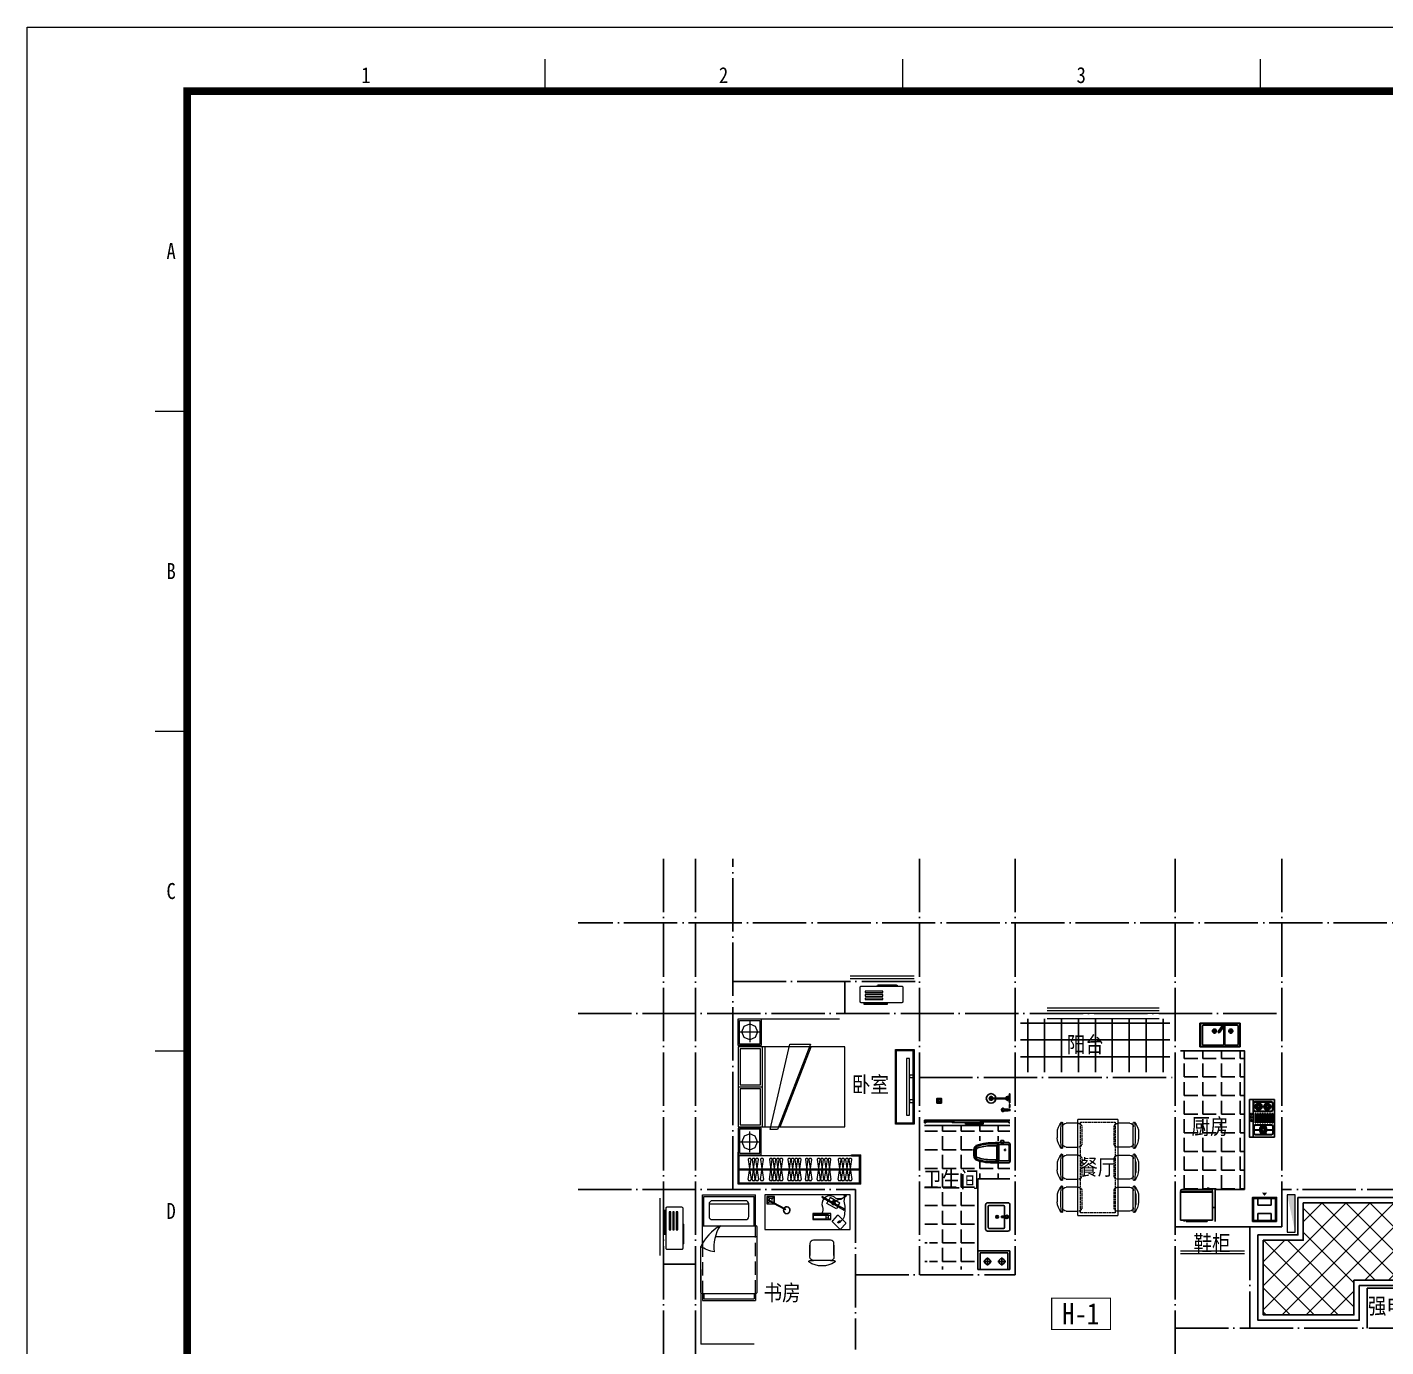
# Model space of a CAD drawing. Extents: x 534658 to 605938, y 354193 to 404593.
# Drawn here: x 534658 to 560142, y 379845 to 404593 of the extents above; entities that cross this region are included whole.
import ezdxf
from ezdxf.enums import TextEntityAlignment as Align

# ---------------------------------------------------------------- set-up
doc = ezdxf.new("R2010")
doc.units = 0
doc.header["$LTSCALE"] = 1000
doc.header["$MEASUREMENT"] = 0
doc.linetypes.add('DASH', pattern=[0.35, 0.25, -0.1])
doc.linetypes.add('DOTE', pattern=[2.42, 2, -0.2, 0.02, -0.2])
for name, color, linetype in [('0_厨卫', 154, 'Continuous'), ('0_铺地填充', 251, 'Continuous'), ('DOTE', 1, 'Continuous'), ('PUB_TEXT', 7, 'Continuous'), ('PUB_TITLE', 4, 'Continuous')]:
    doc.layers.add(name, color=color, linetype=linetype)
for name, color, linetype, lineweight in [('0_家具', 31, 'Continuous', 9), ('0_栏杆', 163, 'Continuous', 5), ('0_看线', 180, 'Continuous', 9), ('0_空调', 31, 'Continuous', 9), ('图框', 7, 'Continuous', 5)]:
    doc.layers.add(name, color=color, linetype=linetype, lineweight=lineweight)
doc.styles.add('TKZ1', font='SIMHEI.TTF', dxfattribs={"width": 0.7})
doc.styles.add('黑体', font='SIMHEI.TTF', dxfattribs={"width": 0.8})

# ---------------------------------------------------------------- blocks, each defined once
blk = doc.blocks.new('A$C4EB5717C')
at = {"layer": '0_空调', "color": 8}
for p, q in [((520, 110), (520, 120)), ((883, 100), (530, 100)), ((893, 120), (893, 110))]:
    blk.add_line(p, q, dxfattribs=at)
at = {"layer": '0_空调'}
blk.add_lwpolyline([(220, 120), (980, 120, 0.414214), (1000, 140), (1000, 410, 0.414214), (980, 430), (220, 430, 0.414214), (200, 410), (200, 140, 0.414214)], format="xyb", close=True, dxfattribs=at)
at = {"layer": '0_空调', "color": 8}
for points in [[(269, 459), (709, 459), (709, 444), (269, 444)], [(290, 372), (626, 372), (626, 343), (290, 343)], [(290, 306), (626, 306), (626, 277), (290, 277)], [(290, 240), (626, 240), (626, 211), (290, 211)]]:
    blk.add_lwpolyline(points, close=True, dxfattribs=at)
for centre, start, end in [((530, 110), 180, 270), ((883, 110), 270, 0)]:
    blk.add_arc(centre, 10, start, end, dxfattribs=at)
blk = doc.blocks.new('sdgdfgdfhbf')
at = {"layer": '0_家具'}
blk.add_lwpolyline([(0, 0), (700, 0), (700, -150), (0, -150), (0, 0)], dxfattribs=at)
blk.add_solid([(0, 0), (0, -150), (0, 0), (700, -150)], dxfattribs=at)
blk = doc.blocks.new('monitor')
at = {"layer": '0_家具'}
for p, q in [((1213982, -498635), (1213982, -498650)), ((1214012, -498635), (1214012, -498650))]:
    blk.add_line(p, q, dxfattribs=at)
for points in [[(1213797, -498665), (1214197, -498665), (1214197, -498650), (1213797, -498650)], [(1213982, -498635), (1214012, -498635), (1214012, -498620), (1213982, -498620)], [(1213987, -498635), (1214007, -498635), (1214007, -498650), (1213987, -498650)]]:
    blk.add_lwpolyline(points, close=True, dxfattribs=at)
for points in [[(1214082, -498650), (1214082, -498605), (1213912, -498605), (1213912, -498650)], [(1214082, -498665), (1214082, -498710), (1213912, -498710), (1213912, -498665)]]:
    blk.add_lwpolyline(points, dxfattribs=at)
for start, end in [(120, 180), (210, 330), (0, 60)]:
    blk.add_arc((1213997, -498650), 30, start, end, dxfattribs=at)
blk = doc.blocks.new('keyborad')
at = {"layer": '0_家具'}
for points in [[(1214046, -499984), (1214325, -499984), (1214325, -499891), (1214046, -499891)], [(1214055, -499905), (1214247, -499905), (1214247, -499912), (1214055, -499912)], [(1214055, -499920), (1214247, -499920), (1214247, -499977), (1214055, -499977)], [(1214252, -499905), (1214283, -499905), (1214283, -499912), (1214252, -499912)], [(1214252, -499920), (1214283, -499920), (1214283, -499962), (1214252, -499962)], [(1214287, -499920), (1214318, -499920), (1214318, -499977), (1214287, -499977)]]:
    blk.add_lwpolyline(points, close=True, dxfattribs=at)
blk = doc.blocks.new('com')
at = {"layer": '0_家具'}
for p, q in [((1214280, -499611), (1214282, -499613)), ((1214281, -499613), (1214289, -499632))]:
    blk.add_line(p, q, dxfattribs=at)
for points in [[(1213891, -499544, -0.353754), (1213926, -499692, 0.387634), (1213919, -499858, 0.387634)], [(1213891, -499544, -0.222136), (1213950, -499639, 0.247528), (1214002, -499714, 1.194978)], [(1213891, -499544, 0.157264), (1213998, -499559, -0.115899), (1214201, -499561, -0.228917), (1214276, -499604, 0.669925)], [(1214288, -499653, -0.102482), (1214276, -499632, -0.140335), (1214276, -499620, -0.497592), (1214290, -499614, 0.497592)], [(1214305, -499645, 0.102482), (1214298, -499623, 0.140335), (1214290, -499614, 0.497592), (1214276, -499620, -0.497592)], [(1214305, -499645, -0.825627), (1214288, -499653, -4.21376)], [(1213930, -499869, 0.285337), (1214057, -499894, -0.150591), (1214161, -499902)]]:
    blk.add_lwpolyline(points, format="xyb", dxfattribs=at)
blk.add_lwpolyline([(1214292, -499741), (1214398, -499630, 0.414214), (1214398, -499611), (1214320, -499536, 0.414214), (1214301, -499537), (1214195, -499647, 0.414214), (1214195, -499666), (1214273, -499741, 0.414214)], format="xyb", close=True, dxfattribs=at)
blk.add_lwpolyline([(1214276, -499605), (1214279, -499611), (1214281, -499610), (1214277, -499604)], close=True, dxfattribs=at)
blk.add_circle((1213891, -499544), 15, dxfattribs=at)
blk.add_arc((1214283, -499617), 17, 248.1471, 338.0484, dxfattribs=at)
for name, p, rotation in [('monitor', (175155, -1301750), 59.99999999993759), ('keyborad', (714270, -1714087), 90)]:
    blk.add_blockref(name, p, dxfattribs=dict(at, rotation=rotation))
blk = doc.blocks.new('A$C60CB282E')
for p, q in [((0, 404), (0, 89)), ((385, 404), (385, 89))]:
    blk.add_line(p, q)
for points in [[(288, 472), (67, 472, 0.414214), (0, 404)], [(96, 472), (317, 472, -0.414214), (385, 404), (385, 477, -0.53639), (409, 492, -0.310378), (409, 1, -0.53639), (385, 17), (385, 89, -0.414214), (317, 22), (96, 22)], [(0, 89, 0.414214), (67, 22), (288, 22)]]:
    blk.add_lwpolyline(points, format="xyb")
blk = doc.blocks.new('light')
at = {"layer": '0_家具'}
for p, q in [((1214034, -500388), (1213986, -500374)), ((1214015, -500427), (1214023, -500422)), ((1214019, -500436), (1214028, -500431)), ((1214030, -500424), (1214025, -500424)), ((1214030, -500423), (1214030, -500425)), ((1214062, -500441), (1214047, -500489)), ((1214087, -500360), (1214101, -500313)), ((1214115, -500413), (1214162, -500428))]:
    blk.add_line(p, q, dxfattribs=at)
for points in [[(1214133, -500363), (1214103, -500306), (1213980, -500372), (1214045, -500495), (1214169, -500430), (1214103, -500306)], [(1214129, -500365), (1214101, -500313), (1213986, -500374), (1214047, -500489), (1214162, -500428), (1214101, -500313)], [(1214098, -500382), (1214087, -500360), (1214034, -500388), (1214045, -500410)], [(1214051, -500420), (1214062, -500441), (1214115, -500413), (1214104, -500392)]]:
    blk.add_lwpolyline(points, dxfattribs=at)
for points in [[(1214025, -500432), (1214030, -500432), (1214030, -500417), (1214025, -500417)], [(1214030, -500423), (1214390, -500423), (1214390, -500418), (1214030, -500418)], [(1214030, -500425), (1214390, -500425), (1214390, -500430), (1214030, -500430)], [(1214388, -500432), (1214393, -500432), (1214393, -500417), (1214388, -500417)], [(1214398, -500432), (1214393, -500432), (1214393, -500417), (1214398, -500417)]]:
    blk.add_lwpolyline(points, close=True, dxfattribs=at)
blk.add_circle((1214030, -500424), 7.5, dxfattribs=at)
for centre, radius, start, end in [((1214400, -500413), 60, 179.2308, 180.7692), ((1214428, -500424), 65, 185.1242, 174.8758), ((1214428, -500424), 65, 179.2899, 180.7101), ((1214428, -500424), 60, 185.5525, 174.4475)]:
    blk.add_arc(centre, radius, start, end, dxfattribs=at)
blk = doc.blocks.new('dgfhhf')
for p, q in [((1479432, 326500), (1479432, 327412)), ((1479432, 327412), (1480432, 327412)), ((1479462, 327382), (1480402, 327382)), ((1479462, 326833), (1479462, 327382)), ((1479558, 327242), (1480305, 327242)), ((1480402, 326833), (1480402, 327382)), ((1480432, 326833), (1480432, 327412)), ((1479432, 326833), (1480442, 326833)), ((1480462, 325582), (1480462, 326813)), ((1479684, 326633), (1480462, 326633)), ((1479402, 325582), (1479402, 326445)), ((1479432, 325562), (1480432, 325562)), ((1479432, 325562), (1479432, 325432)), ((1479432, 325432), (1480432, 325432)), ((1479462, 325562), (1479462, 325462)), ((1479462, 325462), (1480402, 325462)), ((1480402, 325562), (1480402, 325462)), ((1480432, 325562), (1480432, 325432))]:
    blk.add_line(p, q)
at = {"linetype": 'DASH'}
for p, q in [((1480432, 325562), (1480432, 326833)), ((1479432, 326500), (1479432, 325562))]:
    blk.add_line(p, q, dxfattribs=at)
blk.add_lwpolyline([(1479558, 327242), (1479558, 327007, 0.414214), (1479618, 326947), (1480245, 326947, 0.414214), (1480305, 327007), (1480305, 327242, 0.414214), (1480245, 327302), (1479618, 327302, 0.414214)], format="xyb", close=True)
blk.add_lwpolyline([(1479764, 326833, 0.180302), (1479656, 326341, -0.088637), (1479402, 326445, 28871.271551)], format="xyb")
for centre, radius, start, end in [((1480245, 326021), 944, 120.6075, 153.2773), ((1480442, 326813), 20, 0, 90), ((1479430, 325593), 30.7, 200.3566, 272.3152), ((1480433, 325593), 30.7, 267.6884, 339.6917)]:
    blk.add_arc(centre, radius, start, end)
blk = doc.blocks.new('$titleblk$00000206')
at = {"layer": '图框'}
for p, q in [((-594, 0), (-594, 420)), ((-594, 420), (0, 420)), ((-513.1, 415), (-513.1, 410)), ((-457.2, 415), (-457.2, 410)), ((-401.3, 415), (-401.3, 410)), ((-574, 360), (-569, 360)), ((-574, 310), (-569, 310)), ((-574, 260), (-569, 260))]:
    blk.add_line(p, q, dxfattribs=at)
at = {"layer": '图框', "const_width": 1.2}
blk.add_lwpolyline([(-10, 410), (-569, 410), (-569, 10), (-10, 10)], close=True, dxfattribs=at)
at = {"layer": '图框', "style": 'TKZ1', "width": 0.85}
for s, p in [('1', (-541.05, 412.5)), ('2', (-485.15, 412.5)), ('3', (-429.25, 412.5)), ('A', (-571.5, 385)), ('B', (-571.5, 335)), ('C', (-571.5, 285)), ('D', (-571.5, 235))]:
    blk.add_text(s, height=2.5, dxfattribs=at).set_placement(p, align=Align.MIDDLE)
blk = doc.blocks.new('2362663456')
at = {"layer": '0_家具'}
for p, q in [((-548932, -221946), (-549305, -221946)), ((-549222, -221839), (-549265, -221946)), ((-549265, -221946), (-549222, -222053)), ((-549119, -221794), (-549222, -221839)), ((-549119, -221753), (-549119, -222138)), ((-549015, -221839), (-549119, -221794)), ((-548972, -221946), (-549015, -221839)), ((-549015, -222053), (-548972, -221946)), ((-549868, -222176), (-550261, -222176)), ((-550261, -222176), (-549639, -223778)), ((-549499, -223778), (-549868, -222176)), ((-549222, -222053), (-549119, -222097)), ((-549119, -222097), (-549015, -222053)), ((-550900, -222227), (-548900, -222227)), ((-550900, -223727), (-550900, -222227)), ((-549690, -223727), (-550274, -222227)), ((-549410, -223727), (-549410, -222227)), ((-549360, -223727), (-549360, -222227)), ((-549321, -222265), (-548938, -222265)), ((-549321, -222939), (-549321, -222265)), ((-548938, -222265), (-548938, -222939)), ((-548900, -222227), (-548900, -223727)), ((-548900, -222977), (-549360, -222977)), ((-548938, -222939), (-549321, -222939)), ((-549321, -223015), (-548938, -223015)), ((-549321, -223689), (-549321, -223015)), ((-548938, -223015), (-548938, -223689)), ((-548900, -223727), (-550900, -223727)), ((-548938, -223689), (-549321, -223689)), ((-549639, -223778), (-549499, -223778)), ((-549265, -224009), (-549222, -223902)), ((-549222, -223902), (-549119, -223858)), ((-549119, -224202), (-549119, -223816)), ((-549119, -223858), (-549015, -223902)), ((-549015, -223902), (-548972, -224009)), ((-548932, -224009), (-549305, -224009)), ((-549222, -224116), (-549265, -224009)), ((-549119, -224160), (-549222, -224116)), ((-549015, -224116), (-549119, -224160)), ((-548972, -224009), (-549015, -224116))]:
    blk.add_line(p, q, dxfattribs=at)
for points in [[(-549306, -222204), (-548900, -222204), (-548900, -221704), (-549332, -221704), (-549332, -222204)], [(-549306, -223751), (-548900, -223751), (-548900, -224251), (-549332, -224251), (-549332, -223751)]]:
    blk.add_lwpolyline(points, close=True, dxfattribs=at)
at = {"layer": '0_家具', "color": 8}
for points in [[(-549306, -222181), (-548924, -222181), (-548924, -221734), (-549306, -221734)], [(-549306, -223774), (-548924, -223774), (-548924, -224221), (-549306, -224221)]]:
    blk.add_lwpolyline(points, close=True, dxfattribs=at)
blk = doc.blocks.new('ytjhgkj')
at = {"layer": '0_家具', "ltscale": 0.5}
blk.add_lwpolyline([(34949, 26116), (34599, 26116), (34599, 27516), (34949, 27516)], close=True, dxfattribs=at)
at = {"layer": '0_家具', "color": 251, "ltscale": 40}
for points in [[(34929, 26136), (34619, 26136), (34619, 27496), (34929, 27496)], [(34739, 27349), (34681, 27349), (34681, 26283), (34739, 26283)], [(34681, 27110), (34599, 27110), (34599, 27062), (34681, 27062)], [(34681, 26644), (34599, 26644), (34599, 26596), (34681, 26596)]]:
    blk.add_lwpolyline(points, close=True, dxfattribs=at)
blk = doc.blocks.new('A$C47FF6457')
at = {"layer": '0_家具'}
for p, q in [((388, 1800), (1138, 1800)), ((388, 1800), (388, 0)), ((1138, 0), (1138, 1800)), ((0, 1556), (0, 1457)), ((100, 1277), (100, 1737)), ((167, 1732), (392, 1732)), ((1138, 1732), (1357, 1732)), ((1425, 1737), (1425, 1277)), ((1525, 1556), (1525, 1457)), ((167, 1282), (388, 1282)), ((1357, 1282), (1138, 1282)), ((100, 677), (100, 1137)), ((388, 1132), (167, 1132)), ((1138, 1132), (1357, 1132)), ((1425, 1137), (1425, 677)), ((0, 956), (0, 857)), ((50, 956), (50, 858)), ((1525, 956), (1525, 857)), ((100, 77), (100, 537)), ((167, 682), (388, 682)), ((388, 532), (167, 532)), ((1357, 682), (1138, 682)), ((1138, 532), (1357, 532)), ((1425, 537), (1425, 77)), ((0, 357), (0, 257)), ((50, 357), (50, 258)), ((1525, 357), (1525, 257)), ((167, 82), (388, 82)), ((1357, 82), (1138, 82)), ((1138, 0), (388, 0))]:
    blk.add_line(p, q, dxfattribs=at)
at = {"layer": '0_家具', "color": 8, "linetype": 'DASH', "ltscale": 0.1}
for p, q in [((1088, 1750), (438, 1750)), ((438, 1750), (438, 50)), ((460, 1349), (460, 1664)), ((1065, 1664), (1065, 1349)), ((1088, 50), (1088, 1750)), ((460, 749), (460, 1064)), ((1065, 1064), (1065, 749)), ((460, 150), (460, 465)), ((1065, 465), (1065, 150)), ((438, 50), (1088, 50))]:
    blk.add_line(p, q, dxfattribs=at)
at = {"layer": '0_家具'}
for centre, radius, start, end in [((290, 1556), 290, 137.5083, 180), ((2778, 1507), 2713, 174.8023, 185.1977), ((84, 1745), 10.4, 69.0951, 137.5083), ((81, 1737), 19.1, 358.2349, 69.0951), ((167, 1664), 67.5, 90, 180), ((1357, 1664), 67.5, 0, 90), ((1444, 1737), 19.1, 110.9049, 181.7651), ((1441, 1745), 10.4, 42.4917, 110.9049), ((1234, 1556), 290, 0, 42.4917), ((-1253, 1507), 2713, 354.8023, 5.1977), ((315, 1467), 316, 181.7651, 220.7265), ((80, 1277), 20, 292.67, 0), ((167, 1349), 67.5, 180, 270), ((1357, 1349), 67.5, 270, 0), ((1445, 1277), 20, 180, 247.33), ((1209, 1467), 316, 319.2735, 358.2349), ((290, 956), 290, 137.5083, 180), ((290, 956), 240, 161.7443, 180), ((2778, 907), 2713, 174.8023, 185.1977), ((84, 1267), 10, 220.7265, 292.67), ((84, 1146), 10.4, 69.0951, 137.5083), ((81, 1137), 19.1, 358.2349, 69.0951), ((167, 1064), 67.5, 90, 180), ((1357, 1064), 67.5, 0, 90), ((1444, 1137), 19.1, 110.9049, 181.7651), ((1441, 1267), 10, 247.33, 319.2735), ((1441, 1146), 10.4, 42.4917, 110.9049), ((1234, 956), 290, 0, 42.4917), ((-1253, 907), 2713, 354.8023, 5.1977), ((315, 867), 316, 181.7651, 220.7265), ((315, 867), 266, 181.9241, 195.5506), ((1209, 867), 316, 319.2735, 358.2349), ((290, 357), 290, 137.5083, 180), ((2778, 307), 2713, 174.8023, 185.1977), ((84, 668), 10, 220.7265, 292.67), ((84, 546), 10.4, 69.0951, 137.5083), ((80, 677), 20, 292.67, 0), ((81, 538), 19.1, 358.2349, 69.0951), ((167, 749), 67.5, 180, 270), ((167, 465), 67.5, 90, 180), ((1357, 749), 67.5, 270, 0), ((1357, 465), 67.5, 0, 90), ((1445, 677), 20, 180, 247.33), ((1444, 538), 19.1, 110.9049, 181.7651), ((1441, 668), 10, 247.33, 319.2735), ((1441, 546), 10.4, 42.4917, 110.9049), ((1234, 357), 290, 0, 42.4917), ((-1253, 307), 2713, 354.8023, 5.1977), ((315, 267), 316, 181.7651, 220.7265), ((290, 357), 240, 161.7443, 180), ((315, 267), 266, 181.9241, 195.5506), ((1209, 267), 316, 319.2735, 358.2349), ((84, 68), 10, 220.7265, 292.67), ((80, 77), 20, 292.67, 0), ((167, 150), 67.5, 180, 270), ((1357, 150), 67.5, 270, 0), ((1445, 77), 20, 180, 247.33), ((1441, 68), 10, 247.33, 319.2735)]:
    blk.add_arc(centre, radius, start, end, dxfattribs=at)
at = {"layer": '0_家具', "color": 8, "linetype": 'DASH', "ltscale": 0.1}
for centre, start, end in [((392, 1664), 0, 90), ((1132, 1664), 90, 180), ((392, 1349), 270, 0), ((1132, 1349), 180, 270), ((392, 1064), 0, 90), ((1132, 1064), 90, 180), ((392, 749), 270, 0), ((392, 465), 0, 90), ((1132, 749), 180, 270), ((1132, 465), 90, 180), ((392, 150), 270, 0), ((1132, 150), 180, 270)]:
    blk.add_arc(centre, 67.5, start, end, dxfattribs=at)
blk = doc.blocks.new('A$C757154BD')
at = {"layer": '0_厨卫'}
for p, q in [((418, 271), (428, 271)), ((421, 265), (428, 265)), ((89, 255), (413, 255)), ((413, 245), (89, 245)), ((405, 49), (330, 49)), ((405, 19), (330, 19)), ((383, 19), (383, 49)), ((418, 235), (428, 235)), ((418, 228), (428, 228))]:
    blk.add_line(p, q, dxfattribs=at)
for points in [[(418, 265), (418, 278), (373, 278), (373, 255)], [(397, 278), (397, 288), (393, 288), (393, 278)], [(421, 260), (421, 265), (393, 265), (393, 255)], [(443, 165), (443, 335), (433, 335), (428, 305), (428, 260)], [(373, 245), (373, 222), (418, 222), (418, 235)], [(393, 245), (393, 235), (421, 235), (421, 240)], [(393, 222), (393, 212), (397, 212), (397, 222)], [(414, 45), (443, 45), (443, 22), (414, 22)], [(428, 240), (428, 194), (433, 165), (443, 165)]]:
    blk.add_lwpolyline(points, dxfattribs=at)
for points in [[(433, 260), (413, 260), (413, 240), (433, 240)], [(443, 281), (433, 281), (433, 219), (443, 219)], [(443, 79), (433, 79), (433, 135), (443, 135)]]:
    blk.add_lwpolyline(points, close=True, dxfattribs=at)
for centre, radius in [((89, 250), 89.5), ((89, 250), 5), ((356, 34), 15), ((405, 34), 15)]:
    blk.add_circle(centre, radius, dxfattribs=at)
for centre, radius, start, end in [((89, 250), 35, 8.2132, 351.7868), ((89, 250), 9, 33.749, 326.251), ((336, 65), 17.7, 196.4181, 250.3267), ((336, 2), 17.7, 109.6733, 163.5819), ((356, 34), 17, 61.9275, 298.0725), ((405, 34), 17, 43.3359, 118.0725), ((405, 34), 17, 241.9275, 316.6641)]:
    blk.add_arc(centre, radius, start, end, dxfattribs=at)
for centre, major_axis, ratio, start_param, end_param in [((307, 34), (0, 33.6), 0.612909, -0.37962, 3.521213), ((317, 34), (0, 31.4), 0.47884, -1.072899, 4.214492)]:
    blk.add_ellipse(centre, major_axis=major_axis, ratio=ratio, start_param=start_param, end_param=end_param, dxfattribs=at)
blk = doc.blocks.new('A$C1CF4201B')
at = {"layer": '0_厨卫'}
for points in [[(86, 0), (0, 0), (0, 86), (86, 86)], [(10, 43), (10, 42), (26, 42), (26, 43)], [(20, 66), (19, 65), (30, 54), (31, 55)], [(19, 20), (21, 19), (32, 30), (30, 31)], [(43, 76), (42, 76), (42, 60), (43, 60)], [(43, 10), (44, 10), (44, 26), (43, 26)], [(66, 66), (65, 67), (54, 56), (55, 55)], [(66, 19), (67, 21), (56, 32), (55, 30)], [(76, 43), (76, 44), (60, 44), (60, 43)]]:
    blk.add_lwpolyline(points, close=True, dxfattribs=at)
blk.add_circle((43, 43), 36.6, dxfattribs=at)
blk = doc.blocks.new('A$C37A63D83')
at = {"layer": '0_厨卫', "color": 8}
for p, q in [((152, 636), (128, 636)), ((136, 660), (323, 660)), ((229, 660), (136, 660)), ((162, 636), (152, 636)), ((162, 636), (229, 636)), ((297, 636), (229, 636)), ((297, 636), (307, 636)), ((307, 636), (331, 636)), ((49, 230), (49, 316)), ((54, 279), (54, 280)), ((63, 275), (58, 275)), ((63, 253), (63, 275)), ((99, 250), (99, 356)), ((360, 250), (360, 356)), ((396, 253), (396, 275)), ((396, 275), (400, 275)), ((38, 172), (42, 172)), ((38, 118), (42, 118)), ((40, 153), (40, 162)), ((40, 137), (40, 146)), ((40, 121), (40, 130)), ((49, 230), (229, 230)), ((49, 230), (91, 212)), ((49, 125), (49, 165)), ((76, 36), (76, 198)), ((81, 235), (229, 235)), ((91, 212), (229, 212)), ((99, 221), (229, 221)), ((229, 14), (99, 14)), ((229, 247), (103, 247)), ((111, 247), (229, 247)), ((229, 247), (356, 247)), ((348, 247), (229, 247)), ((378, 235), (229, 235)), ((409, 230), (229, 230)), ((360, 221), (229, 221)), ((368, 212), (229, 212)), ((229, 14), (360, 14)), ((409, 230), (368, 212)), ((382, 36), (382, 198))]:
    blk.add_line(p, q, dxfattribs=at)
at = {"layer": '0_厨卫'}
for p, q in [((40, 170), (40, 275)), ((405, 279), (405, 280)), ((409, 230), (409, 316)), ((418, 23), (418, 275)), ((0, 125), (0, 165)), ((38, 172), (7, 172)), ((38, 118), (7, 118)), ((40, 23), (40, 122)), ((229, 0), (63, 0)), ((229, 0), (396, 0))]:
    blk.add_line(p, q, dxfattribs=at)
at = {"layer": '0_厨卫', "color": 8}
blk.add_circle((176, 95), 11.4, dxfattribs=at)
at = {"layer": '0_厨卫'}
for centre, radius, start, end in [((979, 321), 939, 160.4627, 171.8238), ((107, 630), 13.5, 147.2649, 160.4629), ((159, 597), 75.7, 123.7473, 147.2649), ((217, 423), 257, 87.121, 112.8427), ((242, 423), 257, 67.1573, 92.879), ((300, 597), 75.7, 32.7351, 56.2527), ((346, 630), 13.5, 21.3401, 45.0457), ((352, 630), 13.5, 19.5371, 32.7351), ((-520, 321), 939, 8.1773, 19.5371), ((7035, 15), 7000, 176.3999, 177.8752), ((-6576, 15), 7000, 2.1248, 3.6001), ((7, 165), 7.2, 90, 180), ((7, 125), 7.2, 180, 270), ((63, 23), 22.5, 180, 270), ((396, 23), 22.5, 270, 0)]:
    blk.add_arc(centre, radius, start, end, dxfattribs=at)
at = {"layer": '0_厨卫', "color": 8}
for centre, radius, start, end in [((824, 353), 776, 158.6599, 172.4763), ((942, 340), 881, 161.7059, 184.2897), ((933, 353), 834, 161.5027, 179.8181), ((113, 630), 13.5, 134.9543, 158.6599), ((347, 396), 344, 131.9223, 134.9543), ((130, 611), 25.3, 94.6124, 166.2529), ((138, 626), 34, 87.4207, 128.0687), ((159, 612), 18, 109.1813, 161.5027), ((214, 386), 250, 86.5925, 104.1516), ((245, 386), 250, 75.8484, 93.4075), ((300, 612), 18, 18.4973, 70.8187), ((-474, 353), 834, 0.1819, 18.4973), ((321, 626), 34, 51.9313, 92.5793), ((329, 611), 25.3, 13.7471, 85.3876), ((112, 396), 344, 45.0457, 48.0777), ((-483, 340), 881, 355.7103, 18.2941), ((-365, 353), 776, 7.5237, 21.3401), ((545, 367), 499, 169.8851, 189.9823), ((58, 279), 4.5, 180, 270), ((400, 279), 4.5, 270, 0), ((-86, 367), 499, 350.0177, 10.1149), ((42, 165), 7.2, 0, 90), ((42, 125), 7.2, 270, 0), ((81, 253), 18, 180, 270), ((99, 198), 22.5, 90, 180), ((99, 36), 22.5, 180, 270), ((103, 250), 3.6, 180, 270), ((356, 250), 3.6, 270, 0), ((360, 198), 22.5, 0, 90), ((360, 36), 22.5, 270, 0), ((378, 253), 18, 270, 0)]:
    blk.add_arc(centre, radius, start, end, dxfattribs=at)
blk = doc.blocks.new('dfdsf')
at = {"layer": '0_厨卫'}
for p, q in [((-6119, -27345), (-6119, -27726)), ((-5626, -27307), (-6081, -27307)), ((-5588, -27726), (-5588, -27345)), ((-6081, -27765), (-5626, -27765))]:
    blk.add_line(p, q, dxfattribs=at)
at = {"layer": '0_厨卫', "color": 8}
for p, q in [((-6068, -27695), (-6068, -27428)), ((-6049, -27409), (-5869, -27409)), ((-5872, -27364), (-5886, -27364)), ((-5867, -27351), (-5876, -27341)), ((-5867, -27377), (-5876, -27387)), ((-5870, -27392), (-5866, -27466)), ((-5866, -27466), (-5841, -27466)), ((-5854, -27345), (-5854, -27332)), ((-5854, -27383), (-5854, -27396)), ((-5837, -27392), (-5841, -27466)), ((-5831, -27341), (-5840, -27350)), ((-5831, -27387), (-5840, -27377)), ((-5838, -27409), (-5658, -27409)), ((-5835, -27364), (-5821, -27364)), ((-5639, -27428), (-5639, -27695)), ((-5658, -27714), (-6049, -27714))]:
    blk.add_line(p, q, dxfattribs=at)
for centre, radius in [((-5854, -27364), 32.3), ((-5854, -27364), 18.8), ((-5855, -27549), 25.4), ((-5855, -27549), 16)]:
    blk.add_circle(centre, radius, dxfattribs=at)
at = {"layer": '0_厨卫'}
for centre, start, end in [((-6081, -27345), 90, 180), ((-5626, -27345), 0, 90), ((-6081, -27726), 180, 270), ((-5626, -27726), 270, 0)]:
    blk.add_arc(centre, 38.1, start, end, dxfattribs=at)
at = {"layer": '0_厨卫', "color": 8}
for centre, start, end in [((-6049, -27428), 90, 180), ((-5658, -27428), 0, 90), ((-6049, -27695), 180, 270), ((-5658, -27695), 270, 0)]:
    blk.add_arc(centre, 19.1, start, end, dxfattribs=at)
blk = doc.blocks.new('A$C7FE36145')
at = {"layer": '0_厨卫'}
for p, q in [((0, 450), (0, 0)), ((757, 450), (0, 450)), ((10, 440), (10, 10)), ((747, 440), (10, 440)), ((47, 50), (47, 393)), ((62, 408), (431, 408)), ((223, 300), (319, 300)), ((271, 248), (271, 348)), ((345, 288), (442, 427)), ((464, 411), (367, 273)), ((442, 427), (464, 411)), ((446, 393), (446, 50)), ((469, 50), (469, 393)), ((484, 408), (701, 408)), ((531, 300), (627, 300)), ((579, 248), (579, 348)), ((716, 393), (716, 50)), ((747, 10), (747, 440)), ((757, 0), (757, 450)), ((10, 10), (747, 10)), ((431, 35), (62, 35)), ((701, 35), (484, 35)), ((0, 0), (757, 0))]:
    blk.add_line(p, q, dxfattribs=at)
for centre, radius in [((271, 300), 36.1), ((271, 300), 27.1), ((579, 300), 36.1), ((579, 300), 27.1)]:
    blk.add_circle(centre, radius, dxfattribs=at)
for centre, radius, start, end in [((62, 393), 15, 90, 180), ((356, 281), 13.3, 145.029, 325.029), ((453, 419), 21.7, 272.6647, 197.3932), ((431, 393), 15, 360, 90), ((484, 393), 15, 90, 180), ((701, 393), 15, 360, 90), ((62, 50), 15, 180, 270), ((431, 50), 15, 270, 360), ((484, 50), 15, 180, 270), ((701, 50), 15, 270, 360)]:
    blk.add_arc(centre, radius, start, end, dxfattribs=at)
blk = doc.blocks.new('A$C297C7F09')
at = {"layer": '0_厨卫'}
for p, q in [((0, 0), (0, 712)), ((0, 712), (460, 712)), ((28, 571), (28, 576)), ((28, 576), (103, 576)), ((103, 571), (28, 571)), ((30, 640), (30, 514)), ((38, 640), (38, 514)), ((366, 670), (60, 670)), ((366, 662), (60, 662)), ((103, 576), (103, 571)), ((136, 670), (136, 610)), ((141, 670), (136, 670)), ((136, 610), (141, 610)), ((136, 484), (136, 544)), ((136, 544), (141, 544)), ((141, 610), (141, 670)), ((141, 544), (141, 484)), ((167, 573), (167, 578)), ((167, 578), (262, 578)), ((262, 573), (167, 573)), ((262, 578), (262, 573)), ((294, 670), (294, 610)), ((299, 670), (294, 670)), ((294, 610), (299, 610)), ((294, 484), (294, 544)), ((294, 544), (299, 544)), ((299, 610), (299, 670)), ((299, 544), (299, 484)), ((398, 579), (325, 579)), ((325, 579), (325, 574)), ((325, 574), (398, 574)), ((388, 514), (388, 640)), ((396, 514), (396, 640)), ((398, 574), (398, 579)), ((401, 712), (401, 0)), ((470, 10), (470, 702)), ((31, 445), (31, 269)), ((48, 445), (31, 445)), ((31, 269), (48, 269)), ((48, 269), (48, 445)), ((60, 492), (366, 492)), ((60, 484), (366, 484)), ((77, 445), (77, 269)), ((93, 445), (77, 445)), ((77, 269), (93, 269)), ((93, 269), (93, 445)), ((122, 445), (122, 269)), ((139, 445), (122, 445)), ((122, 269), (139, 269)), ((141, 484), (136, 484)), ((139, 269), (139, 445)), ((167, 445), (167, 269)), ((184, 445), (167, 445)), ((167, 269), (184, 269)), ((184, 269), (184, 445)), ((213, 445), (213, 269)), ((229, 445), (213, 445)), ((213, 269), (229, 269)), ((229, 269), (229, 445)), ((258, 445), (258, 269)), ((275, 445), (258, 445)), ((258, 269), (275, 269)), ((275, 269), (275, 445)), ((299, 484), (294, 484)), ((303, 445), (303, 269)), ((320, 445), (303, 445)), ((303, 269), (320, 269)), ((320, 269), (320, 445)), ((349, 445), (349, 269)), ((365, 445), (349, 445)), ((349, 269), (365, 269)), ((365, 269), (365, 445)), ((460, 0), (0, 0)), ((25, 204), (25, 78)), ((28, 137), (28, 142)), ((28, 142), (145, 142)), ((145, 137), (28, 137)), ((33, 204), (33, 78)), ((361, 234), (55, 234)), ((361, 226), (55, 226)), ((55, 56), (361, 56)), ((55, 48), (361, 48)), ((145, 142), (145, 137)), ((151, 234), (156, 235)), ((167, 185), (151, 234)), ((167, 97), (151, 48)), ((151, 48), (156, 47)), ((156, 235), (172, 186)), ((156, 47), (172, 96)), ((172, 186), (167, 185)), ((172, 96), (167, 97)), ((261, 235), (245, 186)), ((245, 186), (250, 185)), ((245, 96), (250, 97)), ((261, 47), (245, 96)), ((250, 185), (266, 234)), ((250, 97), (266, 48)), ((266, 234), (261, 235)), ((266, 48), (261, 47)), ((389, 142), (271, 142)), ((271, 142), (271, 137)), ((271, 137), (389, 137)), ((383, 78), (383, 204)), ((389, 137), (389, 142)), ((391, 78), (391, 204))]:
    blk.add_line(p, q, dxfattribs=at)
for centre, radius in [((135, 575), 63.7), ((135, 575), 43), ((135, 575), 38), ((135, 575), 23), ((295, 577), 63.7), ((295, 577), 43), ((295, 577), 38), ((295, 577), 23), ((434, 315), 16.2), ((437, 432), 16.2), ((439, 375), 16.2), ((212, 142), 70.1), ((212, 142), 47.3), ((212, 142), 41.8), ((212, 142), 25.3)]:
    blk.add_circle(centre, radius, dxfattribs=at)
for centre, radius, start, end in [((60, 640), 30, 90, 180), ((60, 514), 30, 180, 270), ((60, 640), 22, 90, 180), ((60, 514), 22, 180, 270), ((366, 640), 30, 0, 90), ((366, 640), 22, 0, 90), ((366, 514), 30, 270, 0), ((366, 514), 22, 270, 0), ((460, 702), 10, 359.961, 90), ((55, 204), 30, 90, 180), ((55, 78), 30, 180, 270), ((55, 204), 22, 90, 180), ((55, 78), 22, 180, 270), ((361, 204), 30, 0, 90), ((361, 204), 22, 0, 90), ((361, 78), 30, 270, 0), ((361, 78), 22, 270, 0), ((460, 10), 10, 270, 359.961)]:
    blk.add_arc(centre, radius, start, end, dxfattribs=at)
blk = doc.blocks.new('A$C31C75FCC')
at = {"layer": '0_厨卫'}
for p, q in [((162, 500), (289, 500)), ((289, 250), (289, 500)), ((445, 248), (445, 502)), ((572, 502), (445, 502)), ((162, 250), (289, 250)), ((572, 248), (445, 248))]:
    blk.add_line(p, q, dxfattribs=at)
for points in [[(592, 150), (592, 600), (142, 600), (142, 150)], [(592, 150), (592, 600), (142, 600), (142, 150)], [(572, 170), (572, 580), (162, 580), (162, 170)], [(572, 170), (572, 580), (162, 580), (162, 170)]]:
    blk.add_lwpolyline(points, close=True, dxfattribs=at)
blk.add_lwpolyline([(50, 375, 100, 0, 0), (112, 375, 0, 0, 0)], format="xyseb", dxfattribs=at)
blk.add_lwpolyline([(50, 375, 100, 0, 0), (112, 375, 0, 0, 0)], format="xyseb", dxfattribs=at)
blk = doc.blocks.new('A$C2C511B21')
at = {"layer": '0_厨卫'}
for p, q in [((0, 649), (0, 685)), ((22, 685), (0, 685)), ((22, 649), (0, 649)), ((22, 718), (22, 182)), ((53, 750), (62, 750)), ((62, 750), (62, 150)), ((62, 744), (72, 744)), ((72, 750), (597, 750)), ((72, 750), (72, 150)), ((597, 750), (597, 150)), ((613, 650), (613, 252)), ((613, 650), (623, 650)), ((623, 650), (623, 252)), ((53, 150), (62, 150)), ((62, 156), (72, 156)), ((72, 150), (597, 150)), ((613, 252), (623, 252))]:
    blk.add_line(p, q, dxfattribs=at)
for centre, start, end in [((53, 718), 90, 180), ((53, 182), 180, 270)]:
    blk.add_arc(centre, 31.5, start, end, dxfattribs=at)

msp = doc.modelspace()

# ---------------------------------------------------------------- hatches: boundary and pattern name
at = {"layer": '0_铺地填充'}
h = msp.add_hatch(dxfattribs=at)
h.set_pattern_fill('NET', color=256, scale=100, style=0)
h.set_pattern_definition([(180, (1320504.16, -46200.8), (-3e-09, 317.5), []), (90, (1320504.16, -46200.8), (317.5, 3e-09), [])])
h.paths.add_polyline_path([(556092, 384995), (555592, 384995), (553792, 384995), (553292, 384995), (553292, 385995), (553792, 385995), (555892, 385995), (556092, 385995)])
h.paths.add_polyline_path([(554977, 385264), (554044, 385264), (554044, 385851), (554977, 385851)], flags=24)
h = msp.add_hatch(dxfattribs=at)
h.set_pattern_fill('ANGLE', color=256, scale=100, style=0)
h.set_pattern_definition([(0, (-2117848.44, 598995.78), (0, 349.25), [254, -95.25]), (90, (-2117848.44, 598995.78), (-349.25, 2e-14), [254, -95.25])])
h.paths.add_polyline_path([(556860, 382796), (556791, 382796), (556791, 382818), (556827, 382818), (556827, 382796), (556860, 382796, -0.414214), (556892, 382765, 0.414214)], flags=16)
h.paths.add_polyline_path([(556468, 383695), (557222, 383695), (557222, 384248), (556468, 384248)], flags=24)
h.paths.add_polyline_path([(556942, 382195), (556942, 382795), (557492, 382795), (557492, 385395), (556292, 385395), (556292, 382746), (556892, 382746), (556892, 382221), (556292, 382221), (556292, 382195), (556394, 382195), (556394, 382205), (556792, 382205), (556792, 382195)])
h = msp.add_hatch(dxfattribs=at)
h.set_pattern_fill('ANGLE', color=256, scale=100, style=0)
h.set_pattern_definition([(0, (-702331, 339884.17), (0, 349.25), [254, -95.25]), (90, (-702331, 339884.17), (-349.25, 2e-14), [254, -95.25])])
h.paths.add_polyline_path([(552638, 383664), (552638, 383664, -0.006437), (552818, 383673), (552921, 383673), (552921, 383676), (552921, 383707, -0.414214), (552928, 383714), (552968, 383714, -0.414214), (552975, 383707), (552975, 383673), (553070, 383673, -0.333532), (553092, 383657), (553092, 383995), (551492, 383995), (551492, 381295), (551542, 381295), (551542, 381975), (551582, 381975), (551582, 381975, -0.369737), (552335, 381295), (552492, 381295), (552492, 382995), (553092, 382995), (553092, 383312, -0.333532), (553070, 383295), (552818, 383295, -0.006437), (552638, 383304, -0.049607), (552458, 383349, -0.057652), (552455, 383350, 0.05765), (552458, 383349, 0.049607), (552638, 383304, 0.006437), (552818, 383295), (553070, 383295, 0.333532), (553092, 383312), (553092, 383657, 0.333532), (553070, 383673), (552975, 383673), (552975, 383672, -0.414214), (552968, 383664), (552928, 383664, -0.414214), (552921, 383672), (552921, 383673), (552818, 383673, 0.006437), (552638, 383664, 0.049613), (552458, 383620, 513451.390478), (552458, 383620, -0.049613)])
h.paths.add_polyline_path([(551582, 381975), (551582, 381295), (552335, 381295, 0.369737)], flags=17)
h.paths.add_polyline_path([(552390, 383312), (553092, 383312), (553092, 383706), (552390, 383706)], flags=16)
h = msp.add_hatch(dxfattribs=at)
h.set_pattern_fill('NET', color=256, scale=100, angle=45, style=0)
h.set_pattern_definition([(45, (-702331, 339884.17), (-224.5064, 224.5064), []), (135, (-702331, 339884.17), (-224.5064, -224.5064), [])])
h.paths.add_polyline_path([(557842, 381845), (557842, 380445), (559542, 380445), (559542, 381095), (560792, 381095), (560792, 382545), (558592, 382545), (558592, 381845)])

# ---------------------------------------------------------------- linework, layer by layer
at = {"layer": '0_厨卫'}
for p, q in [((553092, 384095), (551491, 384095)), ((551491, 384095), (551491, 384045)), ((552041, 384075), (551491, 384075)), ((552041, 384065), (551491, 384065)), ((551491, 384045), (551511, 384045)), ((551511, 384045), (551511, 384095)), ((552041, 384075), (552041, 384065)), ((552541, 384075), (553072, 384075)), ((552541, 384075), (552541, 384065)), ((553072, 384065), (552541, 384065)), ((553072, 384045), (553072, 384095)), ((553092, 384045), (553072, 384045)), ((553092, 383995), (551491, 383995)), ((553092, 382995), (552492, 382995)), ((552492, 382995), (552492, 381295)), ((557492, 382795), (556942, 382795)), ((556942, 382795), (556942, 382195)), ((552492, 381645), (553092, 381645)), ((553052, 381605), (552532, 381605)), ((552532, 381295), (552532, 381605)), ((552671, 381371), (552671, 381521)), ((552938, 381371), (552938, 381521)), ((553052, 381295), (553052, 381605)), ((553092, 381645), (553092, 381295)), ((553092, 381295), (552492, 381295)), ((552746, 381446), (552596, 381446)), ((553013, 381446), (552863, 381446))]:
    msp.add_line(p, q, dxfattribs=at)
msp.add_lwpolyline([(556292, 385395), (557492, 385395), (557492, 382795)], dxfattribs=at)
msp.add_lwpolyline([(552571, 384060), (552011, 384060), (552011, 384050), (552571, 384050)], close=True, dxfattribs=at)
msp.add_lwpolyline([(552575, 384050), (552575, 384040, -0.414214), (552570, 384035), (552275, 384035, -0.414214), (552270, 384040), (552270, 384050), (552255, 384050), (552255, 384025, 0.414214), (552260, 384020), (552585, 384020, 0.414214), (552590, 384025), (552590, 384050), (552575, 384050)], format="xyb", dxfattribs=at)
msp.add_lwpolyline([(552597, 384062), (552567, 384062), (552567, 384077, -0.414214), (552572, 384082), (552592, 384082, -0.414214), (552597, 384077)], format="xyb", close=True, dxfattribs=at)
msp.add_lwpolyline([(552597, 384062), (552567, 384062), (552567, 384077, -0.414214), (552572, 384082), (552592, 384082, -0.414214), (552597, 384077)], format="xyb", close=True, dxfattribs=at)
for centre in [(552671, 381446), (552938, 381446)]:
    msp.add_circle(centre, 55, dxfattribs=at)
at = {"layer": '0_家具'}
for p, q in [((547992, 382895), (547992, 383495)), ((547992, 383445), (548147, 383445)), ((548012, 382915), (548012, 383425)), ((548147, 383425), (548012, 383425)), ((548147, 383425), (548147, 383445)), ((550272, 383425), (548147, 383425)), ((550122, 383425), (550122, 383445)), ((550122, 383445), (550292, 383445)), ((550122, 383425), (550272, 383425)), ((550272, 382915), (550272, 383425)), ((550292, 382895), (550292, 383445)), ((550292, 382895), (547992, 382895)), ((550272, 382915), (548012, 382915)), ((556292, 381645), (557492, 381645)), ((556292, 381595), (557492, 381595))]:
    msp.add_line(p, q, dxfattribs=at)
at = {"layer": '0_家具', "color": 8}
for p, q in [((548181, 383358), (548235, 382983)), ((548181, 382983), (548235, 383358)), ((548215, 383380), (548201, 383380)), ((548255, 383358), (548309, 382983)), ((548255, 382983), (548309, 383358)), ((548289, 383380), (548275, 383380)), ((548319, 383358), (548373, 382983)), ((548319, 382983), (548373, 383358)), ((548353, 383380), (548339, 383380)), ((548414, 383358), (548468, 382983)), ((548414, 382983), (548468, 383358)), ((548449, 383380), (548434, 383380)), ((548580, 383358), (548634, 382983)), ((548580, 382983), (548634, 383358)), ((548614, 383380), (548600, 383380)), ((548644, 383358), (548698, 382983)), ((548644, 382983), (548698, 383358)), ((548679, 383380), (548664, 383380)), ((548712, 383358), (548766, 382983)), ((548712, 382983), (548766, 383358)), ((548746, 383380), (548732, 383380)), ((548777, 383358), (548831, 382983)), ((548777, 382983), (548831, 383358)), ((548811, 383380), (548796, 383380)), ((548926, 383358), (548980, 382983)), ((548926, 382983), (548980, 383358)), ((548960, 383380), (548945, 383380)), ((548990, 383358), (549044, 382983)), ((548990, 382983), (549044, 383358)), ((549024, 383380), (549010, 383380)), ((549058, 383358), (549112, 382983)), ((549058, 382983), (549112, 383358)), ((549092, 383380), (549078, 383380)), ((549122, 383358), (549176, 382983)), ((549122, 382983), (549176, 383358)), ((549156, 383380), (549142, 383380)), ((549255, 383358), (549309, 382983)), ((549255, 382983), (549309, 383358)), ((549289, 383380), (549275, 383380)), ((549319, 383358), (549373, 382983)), ((549319, 382983), (549373, 383358)), ((549353, 383380), (549339, 383380)), ((549478, 383358), (549531, 382983)), ((549478, 382983), (549531, 383358)), ((549512, 383380), (549497, 383380)), ((549542, 383358), (549596, 382983)), ((549542, 382983), (549596, 383358)), ((549576, 383380), (549562, 383380)), ((549615, 383358), (549669, 382983)), ((549615, 382983), (549669, 383358)), ((549650, 383380), (549635, 383380)), ((549680, 383358), (549734, 382983)), ((549680, 382983), (549734, 383358)), ((549714, 383380), (549700, 383380)), ((549869, 383358), (549923, 382983)), ((549869, 382983), (549923, 383358)), ((549904, 383380), (549889, 383380)), ((549934, 383358), (549988, 382983)), ((549934, 382983), (549988, 383358)), ((549968, 383380), (549954, 383380)), ((550007, 383358), (550061, 382983)), ((550007, 382983), (550061, 383358)), ((550041, 383380), (550027, 383380)), ((550072, 383358), (550126, 382983)), ((550072, 382983), (550126, 383358)), ((550106, 383380), (550092, 383380)), ((550272, 383180), (548012, 383180)), ((550272, 383160), (548012, 383160)), ((548215, 382960), (548201, 382960)), ((548289, 382960), (548275, 382960)), ((548353, 382960), (548339, 382960)), ((548449, 382960), (548434, 382960)), ((548614, 382960), (548600, 382960)), ((548679, 382960), (548664, 382960)), ((548746, 382960), (548732, 382960)), ((548811, 382960), (548796, 382960)), ((548960, 382960), (548945, 382960)), ((549024, 382960), (549010, 382960)), ((549092, 382960), (549078, 382960)), ((549156, 382960), (549142, 382960)), ((549289, 382960), (549275, 382960)), ((549353, 382960), (549339, 382960)), ((549512, 382960), (549497, 382960)), ((549576, 382960), (549562, 382960)), ((549650, 382960), (549635, 382960)), ((549714, 382960), (549700, 382960)), ((549904, 382960), (549889, 382960)), ((549968, 382960), (549954, 382960)), ((550041, 382960), (550027, 382960)), ((550106, 382960), (550092, 382960))]:
    msp.add_line(p, q, dxfattribs=at)
at = {"layer": '0_家具'}
msp.add_lwpolyline([(548492, 382695), (548492, 382045), (550092, 382045), (550092, 382695)], close=True, dxfattribs=at)
at = {"layer": '0_家具', "color": 8}
for centre, start, end in [((548201, 383360), 90, 187.5946), ((548215, 383360), 352.4054, 90), ((548275, 383360), 90, 187.5946), ((548289, 383360), 352.4054, 90), ((548339, 383360), 90, 187.5946), ((548353, 383360), 352.4054, 90), ((548434, 383360), 90, 187.5946), ((548449, 383360), 352.4054, 90), ((548600, 383360), 90, 187.5946), ((548614, 383360), 352.4054, 90), ((548664, 383360), 90, 187.5946), ((548679, 383360), 352.4054, 90), ((548732, 383360), 90, 187.5946), ((548746, 383360), 352.4054, 90), ((548796, 383360), 90, 187.5946), ((548811, 383360), 352.4054, 90), ((548945, 383360), 90, 187.5946), ((548960, 383360), 352.4054, 90), ((549010, 383360), 90, 187.5946), ((549024, 383360), 352.4054, 90), ((549078, 383360), 90, 187.5946), ((549092, 383360), 352.4054, 90), ((549142, 383360), 90, 187.5946), ((549156, 383360), 352.4054, 90), ((549275, 383360), 90, 187.5946), ((549289, 383360), 352.4054, 90), ((549339, 383360), 90, 187.5946), ((549353, 383360), 352.4054, 90), ((549497, 383360), 90, 187.5946), ((549512, 383360), 352.4054, 90), ((549562, 383360), 90, 187.5946), ((549576, 383360), 352.4054, 90), ((549635, 383360), 90, 187.5946), ((549650, 383360), 352.4054, 90), ((549700, 383360), 90, 187.5946), ((549714, 383360), 352.4054, 90), ((549889, 383360), 90, 187.5946), ((549904, 383360), 352.4054, 90), ((549954, 383360), 90, 187.5946), ((549968, 383360), 352.4054, 90), ((550027, 383360), 90, 187.5946), ((550041, 383360), 352.4054, 90), ((550092, 383360), 90, 187.5946), ((550106, 383360), 352.4054, 90), ((548201, 382980), 172.4054, 270), ((548215, 382980), 270, 7.5946), ((548275, 382980), 172.4054, 270), ((548289, 382980), 270, 7.5946), ((548339, 382980), 172.4054, 270), ((548353, 382980), 270, 7.5946), ((548434, 382980), 172.4054, 270), ((548449, 382980), 270, 7.5946), ((548600, 382980), 172.4054, 270), ((548614, 382980), 270, 7.5946), ((548664, 382980), 172.4054, 270), ((548679, 382980), 270, 7.5946), ((548732, 382980), 172.4054, 270), ((548746, 382980), 270, 7.5946), ((548796, 382980), 172.4054, 270), ((548811, 382980), 270, 7.5946), ((548945, 382980), 172.4054, 270), ((548960, 382980), 270, 7.5946), ((549010, 382980), 172.4054, 270), ((549024, 382980), 270, 7.5946), ((549078, 382980), 172.4054, 270), ((549092, 382980), 270, 7.5946), ((549142, 382980), 172.4054, 270), ((549156, 382980), 270, 7.5946), ((549275, 382980), 172.4054, 270), ((549289, 382980), 270, 7.5946), ((549339, 382980), 172.4054, 270), ((549353, 382980), 270, 7.5946), ((549497, 382980), 172.4054, 270), ((549512, 382980), 270, 7.5946), ((549562, 382980), 172.4054, 270), ((549576, 382980), 270, 7.5946), ((549635, 382980), 172.4054, 270), ((549650, 382980), 270, 7.5946), ((549700, 382980), 172.4054, 270), ((549714, 382980), 270, 7.5946), ((549889, 382980), 172.4054, 270), ((549904, 382980), 270, 7.5946), ((549954, 382980), 172.4054, 270), ((549968, 382980), 270, 7.5946), ((550027, 382980), 172.4054, 270), ((550041, 382980), 270, 7.5946), ((550092, 382980), 172.4054, 270), ((550106, 382980), 270, 7.5946)]:
    msp.add_arc(centre, 20, start, end, dxfattribs=at)
at = {"layer": '0_栏杆'}
for p, q in [((551292, 386795), (550092, 386795)), ((551292, 386745), (550092, 386745)), ((555892, 386195), (553792, 386195)), ((555892, 385995), (553792, 385995)), ((546532, 381555), (546532, 382635)), ((546592, 381555), (546592, 382635))]:
    msp.add_line(p, q, dxfattribs=at)
for points in [[(555892, 386145), (553792, 386145)], [(555892, 386095), (553792, 386095)]]:
    msp.add_lwpolyline(points, dxfattribs=at)
at = {"layer": '0_看线'}
for p, q in [((547992, 385995), (549892, 385995)), ((547292, 381295), (547292, 379895)), ((548292, 379895), (547292, 379895))]:
    msp.add_line(p, q, dxfattribs=at)
at = {"layer": '0_铺地填充'}
for points in [[(557742, 381945), (557742, 380345), (559642, 380345), (559642, 380995), (560892, 380995), (560892, 382645), (558492, 382645), (558492, 381945)], [(557842, 381845), (557842, 380445), (559542, 380445), (559542, 381095), (560792, 381095), (560792, 382545), (558592, 382545), (558592, 381845)]]:
    msp.add_lwpolyline(points, close=True, dxfattribs=at)
at = {"layer": 'DOTE', "linetype": 'DOTE', "ltscale": 0.5}
for p, q in [((546592, 388995), (546592, 369402)), ((547192, 388995), (547192, 369402)), ((547892, 382795), (547892, 388995)), ((551392, 388995), (551392, 381195)), ((553192, 388995), (553192, 381195)), ((556192, 388995), (556192, 369402)), ((558192, 388995), (558192, 382095)), ((587992, 387795), (544992, 387795)), ((547892, 386695), (551392, 386695)), ((549992, 386695), (549992, 386095)), ((544992, 386095), (558192, 386095)), ((551392, 384895), (556192, 384895)), ((544992, 382795), (550192, 382795)), ((550192, 382795), (550192, 379795)), ((560792, 382795), (558192, 382795)), ((557592, 382095), (557592, 380195)), ((546592, 381395), (547192, 381395)), ((550192, 381195), (553192, 381195)), ((559792, 380945), (563592, 380945)), ((559792, 380945), (559792, 380195)), ((556192, 380195), (563592, 380195))]:
    msp.add_line(p, q, dxfattribs=at)
at = {"layer": 'DOTE', "linetype": 'DOTE'}
msp.add_line((556192, 382095), (558192, 382095), dxfattribs=at)
at = {"layer": 'PUB_TEXT', "color": 0, "linetype": 'Continuous', "const_width": 20}
msp.add_lwpolyline([(554976, 380757), (553874, 380757), (553874, 380171), (554976, 380171)], close=True, dxfattribs=at)

# ---------------------------------------------------------------- block references
at = {"layer": '0_厨卫'}
for name, p in [('A$C7FE36145', (556655, 385468)), ('A$C757154BD', (552649, 384254)), ('A$C1CF4201B', (551721, 384417))]:
    msp.add_blockref(name, p, dxfattribs=at)
at = {"layer": '0_厨卫', "xscale": -1}
msp.add_blockref('A$C297C7F09', (558053, 383774), dxfattribs=at)
for name, p, rotation in [('A$C37A63D83', (553093, 383714), 90.00000005336084), ('A$C31C75FCC', (558242, 382788), 90)]:
    msp.add_blockref(name, p, dxfattribs=dict(at, rotation=rotation))
at = {"layer": '0_厨卫'}
for name, p, rotation in [('A$C2C511B21', (556142, 382818), 270), ('dfdsf', (580399, 376427), 269.9999999466392)]:
    msp.add_blockref(name, p, dxfattribs=dict(at, rotation=rotation))
at = {"layer": '0_家具', "xscale": -1}
for name, p in [('2362663456', (-908, 607699)), ('A$C47FF6457', (555505, 382306))]:
    msp.add_blockref(name, p, dxfattribs=at)
at = {"layer": '0_家具'}
for name, p, rotation in [('ytjhgkj', (585891, 411538), 180), ('light', (-288801, 1394093), 332.0206552240351), ('A$C60CB282E', (549319, 381847), 269.9999999733196)]:
    msp.add_blockref(name, p, dxfattribs=dict(at, rotation=rotation))
msp.add_blockref('dgfhhf', (-932110, 55283), dxfattribs=at)
at = {"layer": '0_家具', "xscale": 1.215737044345587, "yscale": 1.215737044345587, "zscale": 1.215737044345587, "rotation": 269.9999999780541}
msp.add_blockref('com', (1157314, 1858447), dxfattribs=at)
at = {"layer": '0_家具', "xscale": -1, "rotation": 90}
msp.add_blockref('sdgdfgdfhbf', (558292, 382695), dxfattribs=at)
at = {"layer": '0_空调', "xscale": -1}
for p, rotation in [((550083, 386728), 180), ((547073, 382668), 90)]:
    msp.add_blockref('A$C4EB5717C', p, dxfattribs=dict(at, rotation=rotation))
at = {"layer": 'PUB_TITLE', "xscale": 120, "yscale": 120, "zscale": 120}
msp.add_blockref('$titleblk$00000206', (605938, 354193), dxfattribs=at)

# ---------------------------------------------------------------- texts
at = {"layer": 'PUB_TEXT', "style": '黑体', "width": 0.85}
for s, p in [('阳台', (554506, 385365)), ('卧室', (550473, 384614)), ('厨房', (556845, 383828)), ('餐厅', (554738, 383064)), ('卫生间', (551989, 382833)), ('鞋柜', (556883, 381639)), ('书房', (548818, 380710)), ('强电', (560153, 380461))]:
    msp.add_text(s, height=300, rotation=0, dxfattribs=at).set_placement(p, align=Align.CENTER)
at = {"layer": 'PUB_TEXT', "color": 0, "linetype": 'Continuous', "style": '黑体', "width": 0.85}
msp.add_text('H-1', height=400, dxfattribs=at).set_placement((554419, 380265), align=Align.CENTER)

doc.saveas('drawing.dxf')
